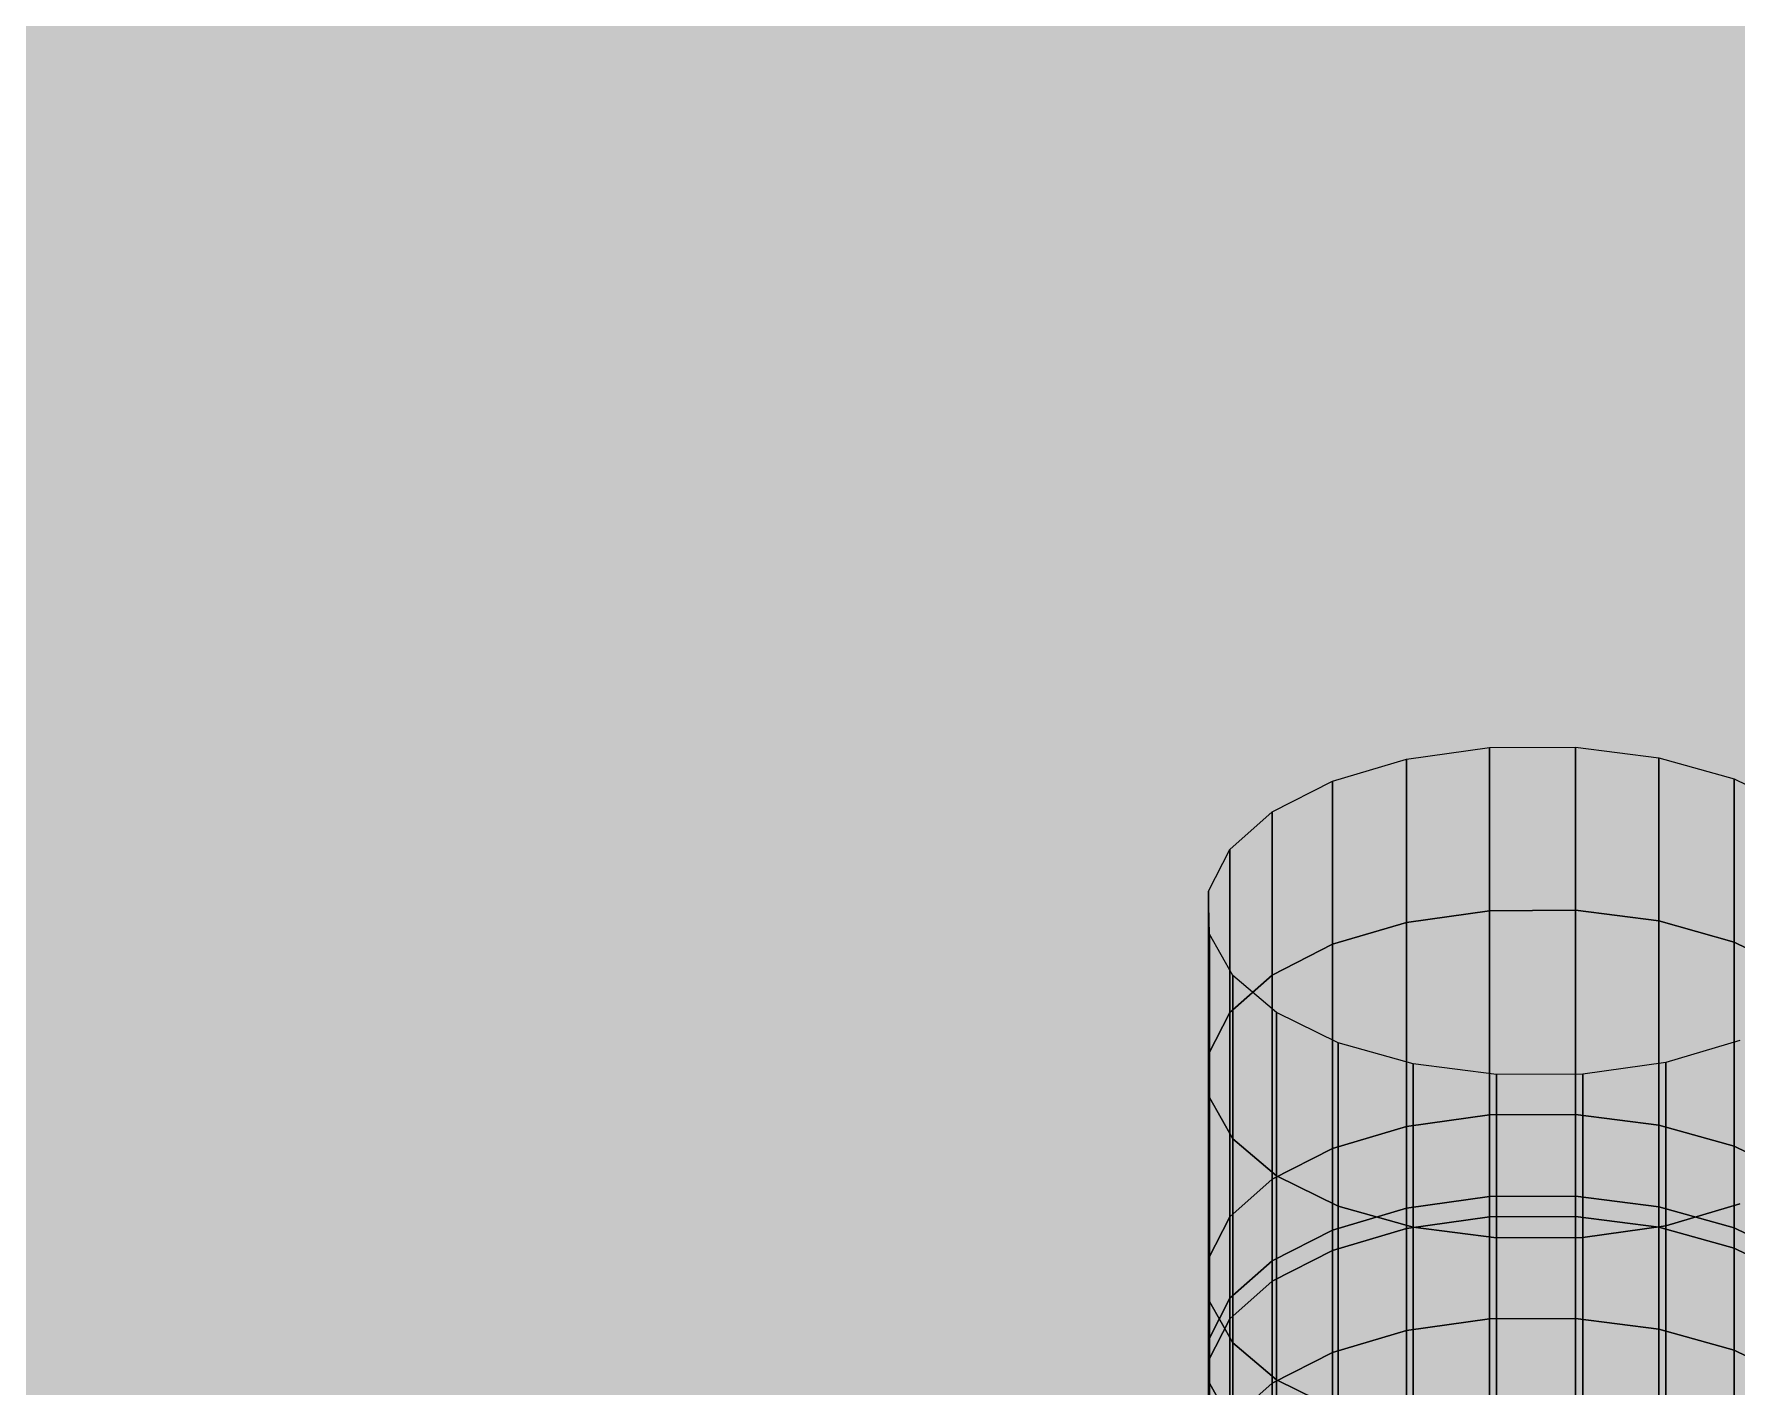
# Model space of a CAD drawing. Header units: millimetres. Extents: x 50 to 612415, y 2 to 4150.
# Drawn here: x 471759.51 to 471796.76, y 2940.04 to 2969.63 of the extents above; entities that cross this region are included whole.
import ezdxf

# ---------------------------------------------------------------- set-up
doc = ezdxf.new("R2010")
doc.units = ezdxf.units.MM
doc.layers.add('HATCH', color=8, linetype='Continuous', lineweight=9)
doc.layers.add('OUTLINE', color=7, linetype='Continuous', lineweight=25)

msp = doc.modelspace()

# ---------------------------------------------------------------- hatches: boundary and pattern name
at = {"layer": 'HATCH', "true_color": 0xccae87}
for points in [[(471658.866, 3001.682), (471657.942, 3000.861), (471796.696, 2953.339)], [(472128.427, 2985.502), (471658.866, 3001.682), (471796.696, 2953.339)], [(471785.67, 2951.796), (471657.942, 3000.861), (471656.625, 3000.188)], [(471657.942, 3000.861), (471791.346, 2954.024), (471793.23, 2954.034)], [(471657.942, 3000.861), (471793.23, 2954.034), (471795.054, 2953.801)], [(471657.942, 3000.861), (471789.532, 2953.77), (471791.346, 2954.024)], [(471657.942, 3000.861), (471795.054, 2953.801), (471796.696, 2953.339)], [(471657.942, 3000.861), (471787.911, 2953.29), (471789.532, 2953.77)], [(471657.942, 3000.861), (471786.594, 2952.617), (471787.911, 2953.29)], [(471785.67, 2951.796), (471786.594, 2952.617), (471657.942, 3000.861)], [(471407.856, 2492.235), (471785.223, 2949.942), (471647.84, 3000.14)], [(471785.67, 2951.796), (471649.482, 2999.678), (471647.84, 3000.14)], [(471785.202, 2950.884), (471785.67, 2951.796), (471647.84, 3000.14)], [(471785.223, 2949.942), (471785.202, 2950.884), (471647.84, 3000.14)], [(471785.67, 2951.796), (471656.625, 3000.188), (471655.004, 2999.708)], [(471785.67, 2951.796), (471651.306, 2999.444), (471649.482, 2999.678)], [(471785.67, 2951.796), (471653.19, 2999.454), (471651.306, 2999.444)], [(471785.67, 2951.796), (471655.004, 2999.708), (471653.19, 2999.454)], [(471658.866, 2998.111), (471657.942, 2997.29), (471796.696, 2949.768)], [(471796.696, 2949.768), (471657.942, 2997.29), (471658.866, 2998.111)], [(472128.427, 2981.931), (471658.866, 2998.111), (471796.696, 2949.768)], [(471796.696, 2949.768), (471658.866, 2998.111), (472128.427, 2981.931)], [(471785.67, 2948.225), (471657.942, 2997.29), (471656.625, 2996.617)], [(471656.625, 2996.617), (471657.942, 2997.29), (471785.67, 2948.225)], [(471657.942, 2997.29), (471791.346, 2950.453), (471793.23, 2950.463)], [(471793.23, 2950.463), (471791.346, 2950.453), (471657.942, 2997.29)], [(471657.942, 2997.29), (471793.23, 2950.463), (471795.054, 2950.23)], [(471795.054, 2950.23), (471793.23, 2950.463), (471657.942, 2997.29)], [(471657.942, 2997.29), (471789.532, 2950.199), (471791.346, 2950.453)], [(471791.346, 2950.453), (471789.532, 2950.199), (471657.942, 2997.29)], [(471657.942, 2997.29), (471795.054, 2950.23), (471796.696, 2949.768)], [(471796.696, 2949.768), (471795.054, 2950.23), (471657.942, 2997.29)], [(471657.942, 2997.29), (471787.911, 2949.719), (471789.532, 2950.199)], [(471789.532, 2950.199), (471787.911, 2949.719), (471657.942, 2997.29)], [(471657.942, 2997.29), (471786.594, 2949.046), (471787.911, 2949.719)], [(471787.911, 2949.719), (471786.594, 2949.046), (471657.942, 2997.29)], [(471785.67, 2948.225), (471786.594, 2949.046), (471657.942, 2997.29)], [(471657.942, 2997.29), (471786.594, 2949.046), (471785.67, 2948.225)], [(471407.856, 2488.664), (471785.223, 2946.371), (471647.84, 2996.569)], [(471647.84, 2996.569), (471785.223, 2946.371), (471407.856, 2488.664)], [(471785.67, 2948.225), (471649.482, 2996.107), (471647.84, 2996.569)], [(471647.84, 2996.569), (471649.482, 2996.107), (471785.67, 2948.225)], [(471785.202, 2947.313), (471785.67, 2948.225), (471647.84, 2996.569)], [(471647.84, 2996.569), (471785.67, 2948.225), (471785.202, 2947.313)], [(471785.223, 2946.371), (471785.202, 2947.313), (471647.84, 2996.569)], [(471647.84, 2996.569), (471785.202, 2947.313), (471785.223, 2946.371)], [(471785.67, 2948.225), (471656.625, 2996.617), (471655.004, 2996.137)], [(471655.004, 2996.137), (471656.625, 2996.617), (471785.67, 2948.225)], [(471785.67, 2948.225), (471651.306, 2995.873), (471649.482, 2996.107)], [(471649.482, 2996.107), (471651.306, 2995.873), (471785.67, 2948.225)], [(471785.67, 2948.225), (471655.004, 2996.137), (471653.19, 2995.883)], [(471653.19, 2995.883), (471655.004, 2996.137), (471785.67, 2948.225)], [(471651.306, 2995.873), (471653.19, 2995.883), (471785.67, 2948.225)], [(471785.67, 2948.225), (471653.19, 2995.883), (471651.306, 2995.873)], [(471658.866, 2993.647), (471657.942, 2992.827), (471796.696, 2945.304)], [(471796.696, 2945.304), (471657.942, 2992.827), (471658.866, 2993.647)], [(472128.427, 2977.467), (471658.866, 2993.647), (471796.696, 2945.304)], [(471796.696, 2945.304), (471658.866, 2993.647), (472128.427, 2977.467)], [(471785.67, 2943.762), (471657.942, 2992.827), (471656.625, 2992.153)], [(471656.625, 2992.153), (471657.942, 2992.827), (471785.67, 2943.762)], [(471657.942, 2992.827), (471791.346, 2945.989), (471793.23, 2946)], [(471793.23, 2946), (471791.346, 2945.989), (471657.942, 2992.827)], [(471657.942, 2992.827), (471793.23, 2946), (471795.054, 2945.766)], [(471795.054, 2945.766), (471793.23, 2946), (471657.942, 2992.827)], [(471657.942, 2992.827), (471789.532, 2945.736), (471791.346, 2945.989)], [(471791.346, 2945.989), (471789.532, 2945.736), (471657.942, 2992.827)], [(471657.942, 2992.827), (471795.054, 2945.766), (471796.696, 2945.304)], [(471796.696, 2945.304), (471795.054, 2945.766), (471657.942, 2992.827)], [(471657.942, 2992.827), (471787.911, 2945.256), (471789.532, 2945.736)], [(471789.532, 2945.736), (471787.911, 2945.256), (471657.942, 2992.827)], [(471657.942, 2992.827), (471786.594, 2944.582), (471787.911, 2945.256)], [(471787.911, 2945.256), (471786.594, 2944.582), (471657.942, 2992.827)], [(471785.67, 2943.762), (471786.594, 2944.582), (471657.942, 2992.827)], [(471657.942, 2992.827), (471786.594, 2944.582), (471785.67, 2943.762)], [(471407.856, 2484.201), (471785.223, 2941.907), (471647.84, 2992.105)], [(471647.84, 2992.105), (471785.223, 2941.907), (471407.856, 2484.201)], [(471785.67, 2943.762), (471649.482, 2991.643), (471647.84, 2992.105)], [(471647.84, 2992.105), (471649.482, 2991.643), (471785.67, 2943.762)], [(471785.202, 2942.849), (471785.67, 2943.762), (471647.84, 2992.105)], [(471647.84, 2992.105), (471785.67, 2943.762), (471785.202, 2942.849)], [(471785.223, 2941.907), (471785.202, 2942.849), (471647.84, 2992.105)], [(471647.84, 2992.105), (471785.202, 2942.849), (471785.223, 2941.907)], [(471785.67, 2943.762), (471656.625, 2992.153), (471655.004, 2991.673)], [(471655.004, 2991.673), (471656.625, 2992.153), (471785.67, 2943.762)], [(471785.67, 2943.762), (471651.306, 2991.409), (471649.482, 2991.643)], [(471649.482, 2991.643), (471651.306, 2991.409), (471785.67, 2943.762)], [(471785.67, 2943.762), (471655.004, 2991.673), (471653.19, 2991.42)], [(471653.19, 2991.42), (471655.004, 2991.673), (471785.67, 2943.762)], [(471658.866, 2991.862), (471657.942, 2991.041), (471796.696, 2943.518)], [(471796.696, 2943.518), (471657.942, 2991.041), (471658.866, 2991.862)], [(472127.19, 2974.857), (471658.866, 2991.862), (471796.696, 2943.518)], [(471796.696, 2943.518), (471658.866, 2991.862), (472127.19, 2974.857)], [(471651.306, 2991.409), (471653.19, 2991.42), (471785.67, 2943.762)], [(471785.67, 2943.762), (471653.19, 2991.42), (471651.306, 2991.409)], [(471658.866, 2991.416), (471657.942, 2990.595), (471796.696, 2943.072)], [(471796.696, 2943.072), (471657.942, 2990.595), (471658.866, 2991.416)], [(472126.88, 2974.204), (471658.866, 2991.416), (471796.696, 2943.072)], [(471796.696, 2943.072), (471658.866, 2991.416), (472126.88, 2974.204)], [(471785.67, 2941.976), (471657.942, 2991.041), (471656.625, 2990.368)], [(471656.625, 2990.368), (471657.942, 2991.041), (471785.67, 2941.976)], [(471657.942, 2991.041), (471791.346, 2944.204), (471793.23, 2944.214)], [(471793.23, 2944.214), (471791.346, 2944.204), (471657.942, 2991.041)], [(471657.942, 2991.041), (471793.23, 2944.214), (471795.054, 2943.98)], [(471795.054, 2943.98), (471793.23, 2944.214), (471657.942, 2991.041)], [(471657.942, 2991.041), (471789.532, 2943.95), (471791.346, 2944.204)], [(471791.346, 2944.204), (471789.532, 2943.95), (471657.942, 2991.041)], [(471657.942, 2991.041), (471795.054, 2943.98), (471796.696, 2943.518)], [(471796.696, 2943.518), (471795.054, 2943.98), (471657.942, 2991.041)], [(471657.942, 2991.041), (471787.911, 2943.47), (471789.532, 2943.95)], [(471789.532, 2943.95), (471787.911, 2943.47), (471657.942, 2991.041)], [(471657.942, 2991.041), (471786.594, 2942.797), (471787.911, 2943.47)], [(471787.911, 2943.47), (471786.594, 2942.797), (471657.942, 2991.041)], [(471785.67, 2941.976), (471786.594, 2942.797), (471657.942, 2991.041)], [(471657.942, 2991.041), (471786.594, 2942.797), (471785.67, 2941.976)], [(471785.67, 2941.53), (471657.942, 2990.595), (471656.625, 2989.921)], [(471656.625, 2989.921), (471657.942, 2990.595), (471785.67, 2941.53)], [(471657.942, 2990.595), (471791.346, 2943.757), (471793.23, 2943.768)], [(471793.23, 2943.768), (471791.346, 2943.757), (471657.942, 2990.595)], [(471657.942, 2990.595), (471793.23, 2943.768), (471795.054, 2943.534)], [(471795.054, 2943.534), (471793.23, 2943.768), (471657.942, 2990.595)], [(471657.942, 2990.595), (471789.532, 2943.504), (471791.346, 2943.757)], [(471791.346, 2943.757), (471789.532, 2943.504), (471657.942, 2990.595)], [(471657.942, 2990.595), (471795.054, 2943.534), (471796.696, 2943.072)], [(471796.696, 2943.072), (471795.054, 2943.534), (471657.942, 2990.595)], [(471657.942, 2990.595), (471787.911, 2943.024), (471789.532, 2943.504)], [(471789.532, 2943.504), (471787.911, 2943.024), (471657.942, 2990.595)], [(471657.942, 2990.595), (471786.594, 2942.35), (471787.911, 2943.024)], [(471787.911, 2943.024), (471786.594, 2942.35), (471657.942, 2990.595)], [(471785.67, 2941.53), (471786.594, 2942.35), (471657.942, 2990.595)], [(471657.942, 2990.595), (471786.594, 2942.35), (471785.67, 2941.53)], [(471406.207, 2483.034), (471785.223, 2940.122), (471647.84, 2990.319)], [(471647.84, 2990.319), (471785.223, 2940.122), (471406.207, 2483.034)], [(471785.67, 2941.976), (471649.482, 2989.858), (471647.84, 2990.319)], [(471647.84, 2990.319), (471649.482, 2989.858), (471785.67, 2941.976)], [(471785.202, 2941.064), (471785.67, 2941.976), (471647.84, 2990.319)], [(471647.84, 2990.319), (471785.67, 2941.976), (471785.202, 2941.064)], [(471785.223, 2940.122), (471785.202, 2941.064), (471647.84, 2990.319)], [(471647.84, 2990.319), (471785.202, 2941.064), (471785.223, 2940.122)], [(471785.67, 2941.976), (471656.625, 2990.368), (471655.004, 2989.888)], [(471655.004, 2989.888), (471656.625, 2990.368), (471785.67, 2941.976)], [(471405.794, 2482.742), (471785.223, 2939.675), (471647.84, 2989.873)], [(471647.84, 2989.873), (471785.223, 2939.675), (471405.794, 2482.742)], [(471785.67, 2941.53), (471649.482, 2989.411), (471647.84, 2989.873)], [(471647.84, 2989.873), (471649.482, 2989.411), (471785.67, 2941.53)], [(471785.202, 2940.617), (471785.67, 2941.53), (471647.84, 2989.873)], [(471647.84, 2989.873), (471785.67, 2941.53), (471785.202, 2940.617)], [(471785.223, 2939.675), (471785.202, 2940.617), (471647.84, 2989.873)], [(471647.84, 2989.873), (471785.202, 2940.617), (471785.223, 2939.675)], [(471785.67, 2941.976), (471651.306, 2989.624), (471649.482, 2989.858)], [(471649.482, 2989.858), (471651.306, 2989.624), (471785.67, 2941.976)], [(471785.67, 2941.976), (471655.004, 2989.888), (471653.19, 2989.634)], [(471653.19, 2989.634), (471655.004, 2989.888), (471785.67, 2941.976)], [(471785.67, 2941.53), (471656.625, 2989.921), (471655.004, 2989.442)], [(471655.004, 2989.442), (471656.625, 2989.921), (471785.67, 2941.53)], [(471785.67, 2941.53), (471651.306, 2989.177), (471649.482, 2989.411)], [(471649.482, 2989.411), (471651.306, 2989.177), (471785.67, 2941.53)], [(471651.306, 2989.624), (471653.19, 2989.634), (471785.67, 2941.976)], [(471785.67, 2941.976), (471653.19, 2989.634), (471651.306, 2989.624)], [(471785.67, 2941.53), (471655.004, 2989.442), (471653.19, 2989.188)], [(471653.19, 2989.188), (471655.004, 2989.442), (471785.67, 2941.53)], [(471651.306, 2989.177), (471653.19, 2989.188), (471785.67, 2941.53)], [(471785.67, 2941.53), (471653.19, 2989.188), (471651.306, 2989.177)], [(471658.866, 2989.184), (471657.942, 2988.363), (471796.696, 2940.84)], [(471796.696, 2940.84), (471657.942, 2988.363), (471658.866, 2989.184)], [(472125.334, 2970.941), (471658.866, 2989.184), (471796.696, 2940.84)], [(471796.696, 2940.84), (471658.866, 2989.184), (472125.334, 2970.941)], [(471785.67, 2939.298), (471657.942, 2988.363), (471656.625, 2987.69)], [(471656.625, 2987.69), (471657.942, 2988.363), (471785.67, 2939.298)], [(471657.942, 2988.363), (471791.346, 2941.526), (471793.23, 2941.536)], [(471793.23, 2941.536), (471791.346, 2941.526), (471657.942, 2988.363)], [(471657.942, 2988.363), (471793.23, 2941.536), (471795.054, 2941.302)], [(471795.054, 2941.302), (471793.23, 2941.536), (471657.942, 2988.363)], [(471657.942, 2988.363), (471789.532, 2941.272), (471791.346, 2941.526)], [(471791.346, 2941.526), (471789.532, 2941.272), (471657.942, 2988.363)], [(471657.942, 2988.363), (471795.054, 2941.302), (471796.696, 2940.84)], [(471796.696, 2940.84), (471795.054, 2941.302), (471657.942, 2988.363)], [(471657.942, 2988.363), (471787.911, 2940.792), (471789.532, 2941.272)], [(471789.532, 2941.272), (471787.911, 2940.792), (471657.942, 2988.363)], [(471657.942, 2988.363), (471786.594, 2940.119), (471787.911, 2940.792)], [(471787.911, 2940.792), (471786.594, 2940.119), (471657.942, 2988.363)], [(471785.67, 2939.298), (471786.594, 2940.119), (471657.942, 2988.363)], [(471657.942, 2988.363), (471786.594, 2940.119), (471785.67, 2939.298)], [(471403.732, 2481.283), (471785.223, 2937.444), (471647.84, 2987.641)], [(471647.84, 2987.641), (471785.223, 2937.444), (471403.732, 2481.283)], [(471785.67, 2939.298), (471649.482, 2987.179), (471647.84, 2987.641)], [(471647.84, 2987.641), (471649.482, 2987.179), (471785.67, 2939.298)], [(471785.202, 2938.385), (471785.67, 2939.298), (471647.84, 2987.641)], [(471647.84, 2987.641), (471785.67, 2939.298), (471785.202, 2938.385)], [(471785.223, 2937.444), (471785.202, 2938.385), (471647.84, 2987.641)], [(471647.84, 2987.641), (471785.202, 2938.385), (471785.223, 2937.444)], [(471785.67, 2939.298), (471656.625, 2987.69), (471655.004, 2987.21)], [(471655.004, 2987.21), (471656.625, 2987.69), (471785.67, 2939.298)], [(471785.67, 2939.298), (471651.306, 2986.946), (471649.482, 2987.179)], [(471649.482, 2987.179), (471651.306, 2986.946), (471785.67, 2939.298)], [(471785.67, 2939.298), (471655.004, 2987.21), (471653.19, 2986.956)], [(471653.19, 2986.956), (471655.004, 2987.21), (471785.67, 2939.298)], [(471651.306, 2986.946), (471653.19, 2986.956), (471785.67, 2939.298)], [(471785.67, 2939.298), (471653.19, 2986.956), (471651.306, 2986.946)], [(471796.696, 2937.269), (471657.942, 2984.792), (471658.866, 2985.613)], [(471796.696, 2937.269), (471658.866, 2985.613), (472122.86, 2965.721)], [(471407.856, 2492.235), (472128.427, 2985.502), (471793.387, 2946.881)], [(472128.427, 2985.502), (471795.201, 2947.134), (471793.387, 2946.881)], [(472128.427, 2985.502), (471796.822, 2947.614), (471795.201, 2947.134)], [(472128.427, 2985.502), (471796.696, 2953.339), (471798.043, 2952.68)], [(471656.625, 2984.119), (471657.942, 2984.792), (471785.67, 2935.727)], [(471793.23, 2937.965), (471791.346, 2937.955), (471657.942, 2984.792)], [(471795.054, 2937.731), (471793.23, 2937.965), (471657.942, 2984.792)], [(471791.346, 2937.955), (471789.532, 2937.701), (471657.942, 2984.792)], [(471796.696, 2937.269), (471795.054, 2937.731), (471657.942, 2984.792)], [(471789.532, 2937.701), (471787.911, 2937.221), (471657.942, 2984.792)], [(471787.911, 2937.221), (471786.594, 2936.548), (471657.942, 2984.792)], [(471657.942, 2984.792), (471786.594, 2936.548), (471785.67, 2935.727)], [(471655.004, 2983.639), (471656.625, 2984.119), (471785.67, 2935.727)], [(471647.84, 2984.07), (471785.223, 2933.873), (471400.434, 2478.949)], [(471647.84, 2984.07), (471649.482, 2983.608), (471785.67, 2935.727)], [(471647.84, 2984.07), (471785.67, 2935.727), (471785.202, 2934.814)], [(471647.84, 2984.07), (471785.202, 2934.814), (471785.223, 2933.873)], [(471649.482, 2983.608), (471651.306, 2983.375), (471785.67, 2935.727)], [(471651.306, 2983.375), (471653.19, 2983.385), (471785.67, 2935.727)], [(471653.19, 2983.385), (471655.004, 2983.639), (471785.67, 2935.727)], [(471407.856, 2488.664), (472128.427, 2981.931), (471793.387, 2943.31)], [(471793.387, 2943.31), (472128.427, 2981.931), (471407.856, 2488.664)], [(471793.387, 2943.31), (471795.201, 2943.563), (472128.427, 2981.931)], [(472128.427, 2981.931), (471795.201, 2943.563), (471793.387, 2943.31)], [(472128.427, 2981.931), (471796.822, 2944.043), (471795.201, 2943.563)], [(471795.201, 2943.563), (471796.822, 2944.043), (472128.427, 2981.931)], [(472128.427, 2981.931), (471796.696, 2949.768), (471798.043, 2949.109)], [(471798.043, 2949.109), (471796.696, 2949.768), (472128.427, 2981.931)], [(472128.427, 2977.467), (471796.696, 2945.304), (471798.043, 2944.645)], [(471798.043, 2944.645), (471796.696, 2945.304), (472128.427, 2977.467)], [(472127.19, 2974.857), (471796.696, 2943.518), (471798.043, 2942.86)], [(471798.043, 2942.86), (471796.696, 2943.518), (472127.19, 2974.857)], [(472126.88, 2974.204), (471796.696, 2943.072), (471798.043, 2942.413)], [(471798.043, 2942.413), (471796.696, 2943.072), (472126.88, 2974.204)], [(472125.334, 2970.941), (471796.696, 2940.84), (471798.043, 2940.182)], [(471798.043, 2940.182), (471796.696, 2940.84), (472125.334, 2970.941)], [(471407.856, 2492.235), (471785.731, 2949.035), (471785.223, 2949.942)], [(471407.856, 2492.235), (471786.69, 2948.225), (471785.731, 2949.035)], [(471407.856, 2492.235), (471788.037, 2947.566), (471786.69, 2948.225)], [(471407.856, 2492.235), (471789.678, 2947.104), (471788.037, 2947.566)], [(471407.856, 2492.235), (471791.503, 2946.87), (471789.678, 2947.104)], [(471407.856, 2492.235), (471793.387, 2946.881), (471791.503, 2946.87)], [(471407.856, 2488.664), (471785.731, 2945.464), (471785.223, 2946.371)], [(471785.223, 2946.371), (471785.731, 2945.464), (471407.856, 2488.664)], [(471407.856, 2488.664), (471786.69, 2944.654), (471785.731, 2945.464)], [(471785.731, 2945.464), (471786.69, 2944.654), (471407.856, 2488.664)], [(471407.856, 2488.664), (471788.037, 2943.995), (471786.69, 2944.654)], [(471786.69, 2944.654), (471788.037, 2943.995), (471407.856, 2488.664)], [(471407.856, 2488.664), (471789.678, 2943.533), (471788.037, 2943.995)], [(471788.037, 2943.995), (471789.678, 2943.533), (471407.856, 2488.664)], [(471407.856, 2488.664), (471791.503, 2943.299), (471789.678, 2943.533)], [(471789.678, 2943.533), (471791.503, 2943.299), (471407.856, 2488.664)], [(471407.856, 2488.664), (471793.387, 2943.31), (471791.503, 2943.299)], [(471791.503, 2943.299), (471793.387, 2943.31), (471407.856, 2488.664)], [(471407.856, 2484.201), (471785.731, 2941), (471785.223, 2941.907)], [(471785.223, 2941.907), (471785.731, 2941), (471407.856, 2484.201)], [(471407.856, 2484.201), (471786.69, 2940.19), (471785.731, 2941)], [(471785.731, 2941), (471786.69, 2940.19), (471407.856, 2484.201)], [(471407.856, 2484.201), (471788.037, 2939.531), (471786.69, 2940.19)], [(471786.69, 2940.19), (471788.037, 2939.531), (471407.856, 2484.201)], [(471406.207, 2483.034), (471785.731, 2939.215), (471785.223, 2940.122)], [(471785.223, 2940.122), (471785.731, 2939.215), (471406.207, 2483.034)]]:
    msp.add_hatch(color=43, dxfattribs=at).paths.add_polyline_path(points)
at = {"layer": 'HATCH', "true_color": 0xc2a680}
for points in [[(471791.346, 2950.453), (471789.532, 2950.199), (471789.532, 2953.77), (471791.346, 2954.024)], [(471795.054, 2950.23), (471793.23, 2950.463), (471793.23, 2954.034), (471795.054, 2953.801)], [(471791.346, 2945.989), (471789.532, 2945.736), (471789.532, 2950.199), (471791.346, 2950.453)], [(471795.054, 2945.766), (471793.23, 2946), (471793.23, 2950.463), (471795.054, 2950.23)], [(471789.678, 2943.533), (471791.503, 2943.299), (471791.503, 2946.87), (471789.678, 2947.104)], [(471793.387, 2943.31), (471795.201, 2943.563), (471795.201, 2947.134), (471793.387, 2946.881)], [(471791.346, 2944.204), (471789.532, 2943.95), (471789.532, 2945.736), (471791.346, 2945.989)], [(471795.054, 2943.98), (471793.23, 2944.214), (471793.23, 2946), (471795.054, 2945.766)], [(471791.346, 2943.757), (471789.532, 2943.504), (471789.532, 2943.95), (471791.346, 2944.204)], [(471795.054, 2943.534), (471793.23, 2943.768), (471793.23, 2944.214), (471795.054, 2943.98)], [(471791.346, 2941.526), (471789.532, 2941.272), (471789.532, 2943.504), (471791.346, 2943.757)], [(471789.678, 2939.069), (471791.503, 2938.835), (471791.503, 2943.299), (471789.678, 2943.533)], [(471795.054, 2941.302), (471793.23, 2941.536), (471793.23, 2943.768), (471795.054, 2943.534)], [(471793.387, 2938.846), (471795.201, 2939.1), (471795.201, 2943.563), (471793.387, 2943.31)], [(471791.346, 2937.955), (471789.532, 2937.701), (471789.532, 2941.272), (471791.346, 2941.526)], [(471795.054, 2937.731), (471793.23, 2937.965), (471793.23, 2941.536), (471795.054, 2941.302)]]:
    msp.add_hatch(color=43, dxfattribs=at).paths.add_polyline_path(points)
at = {"layer": 'HATCH', "true_color": 0xc2a681}
for points in [[(471793.23, 2950.463), (471791.346, 2950.453), (471791.346, 2954.024), (471793.23, 2954.034)], [(471793.23, 2946), (471791.346, 2945.989), (471791.346, 2950.453), (471793.23, 2950.463)], [(471791.503, 2943.299), (471793.387, 2943.31), (471793.387, 2946.881), (471791.503, 2946.87)], [(471793.23, 2944.214), (471791.346, 2944.204), (471791.346, 2945.989), (471793.23, 2946)], [(471793.23, 2943.768), (471791.346, 2943.757), (471791.346, 2944.204), (471793.23, 2944.214)], [(471793.23, 2941.536), (471791.346, 2941.526), (471791.346, 2943.757), (471793.23, 2943.768)], [(471791.503, 2938.835), (471793.387, 2938.846), (471793.387, 2943.31), (471791.503, 2943.299)], [(471793.23, 2937.965), (471791.346, 2937.955), (471791.346, 2941.526), (471793.23, 2941.536)]]:
    msp.add_hatch(color=43, dxfattribs=at).paths.add_polyline_path(points)
at = {"layer": 'HATCH', "true_color": 0xc0a480}
for points in [[(471789.532, 2950.199), (471787.911, 2949.719), (471787.911, 2953.29), (471789.532, 2953.77)], [(471789.532, 2945.736), (471787.911, 2945.256), (471787.911, 2949.719), (471789.532, 2950.199)], [(471795.201, 2943.563), (471796.822, 2944.043), (471796.822, 2947.614), (471795.201, 2947.134)], [(471789.532, 2943.95), (471787.911, 2943.47), (471787.911, 2945.256), (471789.532, 2945.736)], [(471789.532, 2943.504), (471787.911, 2943.024), (471787.911, 2943.47), (471789.532, 2943.95)], [(471795.201, 2939.1), (471796.822, 2939.579), (471796.822, 2944.043), (471795.201, 2943.563)], [(471789.532, 2941.272), (471787.911, 2940.792), (471787.911, 2943.024), (471789.532, 2943.504)], [(471789.532, 2937.701), (471787.911, 2937.221), (471787.911, 2940.792), (471789.532, 2941.272)]]:
    msp.add_hatch(color=33, dxfattribs=at).paths.add_polyline_path(points)
at = {"layer": 'HATCH', "true_color": 0xc1a580}
for points in [[(471796.696, 2949.768), (471795.054, 2950.23), (471795.054, 2953.801), (471796.696, 2953.339)], [(471796.696, 2945.304), (471795.054, 2945.766), (471795.054, 2950.23), (471796.696, 2949.768)], [(471788.037, 2943.995), (471789.678, 2943.533), (471789.678, 2947.104), (471788.037, 2947.566)], [(471796.696, 2943.518), (471795.054, 2943.98), (471795.054, 2945.766), (471796.696, 2945.304)], [(471788.037, 2939.531), (471789.678, 2939.069), (471789.678, 2943.533), (471788.037, 2943.995)], [(471796.696, 2943.072), (471795.054, 2943.534), (471795.054, 2943.98), (471796.696, 2943.518)], [(471796.696, 2940.84), (471795.054, 2941.302), (471795.054, 2943.534), (471796.696, 2943.072)], [(471796.696, 2937.269), (471795.054, 2937.731), (471795.054, 2941.302), (471796.696, 2940.84)]]:
    msp.add_hatch(color=33, dxfattribs=at).paths.add_polyline_path(points)
at = {"layer": 'HATCH', "true_color": 0xbea37e}
for points in [[(471787.911, 2949.719), (471786.594, 2949.046), (471786.594, 2952.617), (471787.911, 2953.29)], [(471787.911, 2945.256), (471786.594, 2944.582), (471786.594, 2949.046), (471787.911, 2949.719)], [(471787.911, 2943.47), (471786.594, 2942.797), (471786.594, 2944.582), (471787.911, 2945.256)], [(471787.911, 2943.024), (471786.594, 2942.35), (471786.594, 2942.797), (471787.911, 2943.47)], [(471787.911, 2940.792), (471786.594, 2940.119), (471786.594, 2942.35), (471787.911, 2943.024)], [(471787.911, 2937.221), (471786.594, 2936.548), (471786.594, 2940.119), (471787.911, 2940.792)]]:
    msp.add_hatch(color=33, dxfattribs=at).paths.add_polyline_path(points)
at = {"layer": 'HATCH', "true_color": 0xbfa37e}
for points in [[(471798.043, 2949.109), (471796.696, 2949.768), (471796.696, 2953.339), (471798.043, 2952.68)], [(471798.043, 2944.645), (471796.696, 2945.304), (471796.696, 2949.768), (471798.043, 2949.109)], [(471786.69, 2944.654), (471788.037, 2943.995), (471788.037, 2947.566), (471786.69, 2948.225)], [(471798.043, 2942.86), (471796.696, 2943.518), (471796.696, 2945.304), (471798.043, 2944.645)], [(471786.69, 2940.19), (471788.037, 2939.531), (471788.037, 2943.995), (471786.69, 2944.654)], [(471798.043, 2942.413), (471796.696, 2943.072), (471796.696, 2943.518), (471798.043, 2942.86)], [(471798.043, 2940.182), (471796.696, 2940.84), (471796.696, 2943.072), (471798.043, 2942.413)], [(471798.043, 2936.611), (471796.696, 2937.269), (471796.696, 2940.84), (471798.043, 2940.182)], [(471786.69, 2938.404), (471788.037, 2937.746), (471788.037, 2939.531), (471786.69, 2940.19)]]:
    msp.add_hatch(color=33, dxfattribs=at).paths.add_polyline_path(points)
at = {"layer": 'HATCH', "true_color": 0xbca07c}
for points in [[(471786.594, 2949.046), (471785.67, 2948.225), (471785.67, 2951.796), (471786.594, 2952.617)], [(471786.594, 2944.582), (471785.67, 2943.762), (471785.67, 2948.225), (471786.594, 2949.046)], [(471786.594, 2942.797), (471785.67, 2941.976), (471785.67, 2943.762), (471786.594, 2944.582)], [(471786.594, 2942.35), (471785.67, 2941.53), (471785.67, 2941.976), (471786.594, 2942.797)], [(471786.594, 2940.119), (471785.67, 2939.298), (471785.67, 2941.53), (471786.594, 2942.35)], [(471786.594, 2936.548), (471785.67, 2935.727), (471785.67, 2939.298), (471786.594, 2940.119)]]:
    msp.add_hatch(color=33, dxfattribs=at).paths.add_polyline_path(points)
at = {"layer": 'HATCH', "true_color": 0xb99e7a}
for points in [[(471785.67, 2948.225), (471785.202, 2947.313), (471785.202, 2950.884), (471785.67, 2951.796)], [(471785.223, 2946.371), (471785.731, 2945.464), (471785.731, 2949.035), (471785.223, 2949.942)], [(471785.67, 2943.762), (471785.202, 2942.849), (471785.202, 2947.313), (471785.67, 2948.225)], [(471785.223, 2941.907), (471785.731, 2941), (471785.731, 2945.464), (471785.223, 2946.371)], [(471785.67, 2941.976), (471785.202, 2941.064), (471785.202, 2942.849), (471785.67, 2943.762)], [(471785.67, 2941.53), (471785.202, 2940.617), (471785.202, 2941.064), (471785.67, 2941.976)], [(471785.223, 2940.122), (471785.731, 2939.215), (471785.731, 2941), (471785.223, 2941.907)], [(471785.67, 2939.298), (471785.202, 2938.385), (471785.202, 2940.617), (471785.67, 2941.53)], [(471785.223, 2939.675), (471785.731, 2938.768), (471785.731, 2939.215), (471785.223, 2940.122)]]:
    msp.add_hatch(color=33, dxfattribs=at).paths.add_polyline_path(points)
at = {"layer": 'HATCH', "true_color": 0xb69b78}
for points in [[(471785.202, 2947.313), (471785.223, 2946.371), (471785.223, 2949.942), (471785.202, 2950.884)], [(471785.202, 2942.849), (471785.223, 2941.907), (471785.223, 2946.371), (471785.202, 2947.313)], [(471785.202, 2941.064), (471785.223, 2940.122), (471785.223, 2941.907), (471785.202, 2942.849)], [(471785.202, 2940.617), (471785.223, 2939.675), (471785.223, 2940.122), (471785.202, 2941.064)], [(471785.202, 2938.385), (471785.223, 2937.444), (471785.223, 2939.675), (471785.202, 2940.617)]]:
    msp.add_hatch(color=33, dxfattribs=at).paths.add_polyline_path(points)
at = {"layer": 'HATCH', "true_color": 0xbca17d}
for points in [[(471785.731, 2945.464), (471786.69, 2944.654), (471786.69, 2948.225), (471785.731, 2949.035)], [(471785.731, 2941), (471786.69, 2940.19), (471786.69, 2944.654), (471785.731, 2945.464)], [(471785.731, 2939.215), (471786.69, 2938.404), (471786.69, 2940.19), (471785.731, 2941)]]:
    msp.add_hatch(color=33, dxfattribs=at).paths.add_polyline_path(points)

# ---------------------------------------------------------------- linework, layer by layer
at = {"layer": 'OUTLINE', "color": 139, "true_color": 0x42544a}
for p, q in [((471789.532, 2953.77), (471791.346, 2954.024)), ((471789.532, 2953.77), (471791.346, 2954.024)), ((471791.346, 2954.024), (471793.23, 2954.034)), ((471791.346, 2954.024), (471793.23, 2954.034)), ((471791.346, 2950.453), (471791.346, 2954.024)), ((471791.346, 2954.024), (471791.346, 2950.453)), ((471793.23, 2954.034), (471795.054, 2953.801)), ((471793.23, 2954.034), (471793.23, 2950.463)), ((471793.23, 2950.463), (471793.23, 2954.034)), ((471793.23, 2954.034), (471795.054, 2953.801)), ((471787.911, 2953.29), (471789.532, 2953.77)), ((471787.911, 2953.29), (471789.532, 2953.77)), ((471789.532, 2950.199), (471789.532, 2953.77)), ((471789.532, 2953.77), (471789.532, 2950.199)), ((471795.054, 2953.801), (471796.696, 2953.339)), ((471795.054, 2953.801), (471795.054, 2950.23)), ((471795.054, 2950.23), (471795.054, 2953.801)), ((471795.054, 2953.801), (471796.696, 2953.339)), ((471786.594, 2952.617), (471787.911, 2953.29)), ((471786.594, 2952.617), (471787.911, 2953.29)), ((471787.911, 2949.719), (471787.911, 2953.29)), ((471787.911, 2953.29), (471787.911, 2949.719)), ((471796.696, 2953.339), (471798.043, 2952.68)), ((471796.696, 2953.339), (471796.696, 2949.768)), ((471796.696, 2949.768), (471796.696, 2953.339)), ((471796.696, 2953.339), (471798.043, 2952.68)), ((471785.67, 2951.796), (471786.594, 2952.617)), ((471785.67, 2951.796), (471786.594, 2952.617)), ((471786.594, 2949.046), (471786.594, 2952.617)), ((471786.594, 2952.617), (471786.594, 2949.046)), ((471785.202, 2950.884), (471785.67, 2951.796)), ((471785.202, 2950.884), (471785.67, 2951.796)), ((471785.67, 2948.225), (471785.67, 2951.796)), ((471785.67, 2951.796), (471785.67, 2948.225)), ((471785.223, 2949.942), (471785.202, 2950.884)), ((471785.202, 2947.313), (471785.202, 2950.884)), ((471785.223, 2949.942), (471785.202, 2950.884)), ((471785.202, 2950.884), (471785.202, 2947.313)), ((471789.532, 2950.199), (471791.346, 2950.453)), ((471791.346, 2950.453), (471789.532, 2950.199)), ((471789.532, 2950.199), (471791.346, 2950.453)), ((471791.346, 2950.453), (471789.532, 2950.199)), ((471791.346, 2950.453), (471793.23, 2950.463)), ((471793.23, 2950.463), (471791.346, 2950.453)), ((471791.346, 2950.453), (471793.23, 2950.463)), ((471793.23, 2950.463), (471791.346, 2950.453)), ((471791.346, 2945.989), (471791.346, 2950.453)), ((471791.346, 2950.453), (471791.346, 2945.989)), ((471793.23, 2950.463), (471795.054, 2950.23)), ((471795.054, 2950.23), (471793.23, 2950.463)), ((471793.23, 2950.463), (471793.23, 2946)), ((471793.23, 2946), (471793.23, 2950.463)), ((471793.23, 2950.463), (471795.054, 2950.23)), ((471795.054, 2950.23), (471793.23, 2950.463)), ((471795.054, 2950.23), (471796.696, 2949.768)), ((471796.696, 2949.768), (471795.054, 2950.23)), ((471795.054, 2950.23), (471795.054, 2945.766)), ((471795.054, 2945.766), (471795.054, 2950.23)), ((471795.054, 2950.23), (471796.696, 2949.768)), ((471796.696, 2949.768), (471795.054, 2950.23)), ((471785.223, 2946.371), (471785.223, 2949.942)), ((471785.731, 2949.035), (471785.223, 2949.942)), ((471785.223, 2949.942), (471785.223, 2946.371)), ((471785.731, 2949.035), (471785.223, 2949.942)), ((471787.911, 2949.719), (471789.532, 2950.199)), ((471789.532, 2950.199), (471787.911, 2949.719)), ((471787.911, 2949.719), (471789.532, 2950.199)), ((471789.532, 2950.199), (471787.911, 2949.719)), ((471789.532, 2945.736), (471789.532, 2950.199)), ((471789.532, 2950.199), (471789.532, 2945.736)), ((471786.594, 2949.046), (471787.911, 2949.719)), ((471787.911, 2949.719), (471786.594, 2949.046)), ((471786.594, 2949.046), (471787.911, 2949.719)), ((471787.911, 2949.719), (471786.594, 2949.046)), ((471787.911, 2945.256), (471787.911, 2949.719)), ((471787.911, 2949.719), (471787.911, 2945.256)), ((471796.696, 2949.768), (471798.043, 2949.109)), ((471798.043, 2949.109), (471796.696, 2949.768)), ((471796.696, 2949.768), (471796.696, 2945.304)), ((471796.696, 2945.304), (471796.696, 2949.768)), ((471796.696, 2949.768), (471798.043, 2949.109)), ((471798.043, 2949.109), (471796.696, 2949.768)), ((471785.67, 2948.225), (471786.594, 2949.046)), ((471786.594, 2949.046), (471785.67, 2948.225)), ((471785.67, 2948.225), (471786.594, 2949.046)), ((471786.594, 2949.046), (471785.67, 2948.225)), ((471785.731, 2945.464), (471785.731, 2949.035)), ((471786.69, 2948.225), (471785.731, 2949.035)), ((471785.731, 2949.035), (471785.731, 2945.464)), ((471786.69, 2948.225), (471785.731, 2949.035)), ((471786.594, 2944.582), (471786.594, 2949.046)), ((471786.594, 2949.046), (471786.594, 2944.582)), ((471785.202, 2947.313), (471785.67, 2948.225)), ((471785.67, 2948.225), (471785.202, 2947.313)), ((471785.202, 2947.313), (471785.67, 2948.225)), ((471785.67, 2948.225), (471785.202, 2947.313)), ((471785.67, 2943.762), (471785.67, 2948.225)), ((471785.67, 2948.225), (471785.67, 2943.762)), ((471786.69, 2944.654), (471786.69, 2948.225)), ((471788.037, 2947.566), (471786.69, 2948.225)), ((471786.69, 2948.225), (471786.69, 2944.654)), ((471788.037, 2947.566), (471786.69, 2948.225)), ((471796.822, 2947.614), (471795.201, 2947.134)), ((471796.822, 2947.614), (471795.201, 2947.134)), ((471785.223, 2946.371), (471785.202, 2947.313)), ((471785.202, 2947.313), (471785.223, 2946.371)), ((471785.202, 2942.849), (471785.202, 2947.313)), ((471785.223, 2946.371), (471785.202, 2947.313)), ((471785.202, 2947.313), (471785.202, 2942.849)), ((471785.202, 2947.313), (471785.223, 2946.371)), ((471788.037, 2943.995), (471788.037, 2947.566)), ((471789.678, 2947.104), (471788.037, 2947.566)), ((471788.037, 2947.566), (471788.037, 2943.995)), ((471789.678, 2947.104), (471788.037, 2947.566)), ((471789.678, 2943.533), (471789.678, 2947.104)), ((471791.503, 2946.87), (471789.678, 2947.104)), ((471789.678, 2947.104), (471789.678, 2943.533)), ((471791.503, 2946.87), (471789.678, 2947.104)), ((471793.387, 2946.881), (471791.503, 2946.87)), ((471793.387, 2946.881), (471791.503, 2946.87)), ((471791.503, 2943.299), (471791.503, 2946.87)), ((471791.503, 2946.87), (471791.503, 2943.299)), ((471795.201, 2947.134), (471793.387, 2946.881)), ((471795.201, 2947.134), (471793.387, 2946.881)), ((471793.387, 2946.881), (471793.387, 2943.31)), ((471793.387, 2943.31), (471793.387, 2946.881)), ((471795.201, 2947.134), (471795.201, 2943.563)), ((471795.201, 2943.563), (471795.201, 2947.134)), ((471785.223, 2941.907), (471785.223, 2946.371)), ((471785.731, 2945.464), (471785.223, 2946.371)), ((471785.223, 2946.371), (471785.223, 2941.907)), ((471785.223, 2946.371), (471785.731, 2945.464)), ((471785.731, 2945.464), (471785.223, 2946.371)), ((471785.223, 2946.371), (471785.731, 2945.464)), ((471789.532, 2945.736), (471791.346, 2945.989)), ((471791.346, 2945.989), (471789.532, 2945.736)), ((471789.532, 2945.736), (471791.346, 2945.989)), ((471791.346, 2945.989), (471789.532, 2945.736)), ((471791.346, 2945.989), (471793.23, 2946)), ((471793.23, 2946), (471791.346, 2945.989)), ((471791.346, 2945.989), (471793.23, 2946)), ((471793.23, 2946), (471791.346, 2945.989)), ((471791.346, 2944.204), (471791.346, 2945.989)), ((471791.346, 2945.989), (471791.346, 2944.204)), ((471793.23, 2946), (471795.054, 2945.766)), ((471795.054, 2945.766), (471793.23, 2946)), ((471793.23, 2946), (471793.23, 2944.214)), ((471793.23, 2944.214), (471793.23, 2946)), ((471793.23, 2946), (471795.054, 2945.766)), ((471795.054, 2945.766), (471793.23, 2946)), ((471795.054, 2945.766), (471796.696, 2945.304)), ((471796.696, 2945.304), (471795.054, 2945.766)), ((471795.054, 2945.766), (471795.054, 2943.98)), ((471795.054, 2943.98), (471795.054, 2945.766)), ((471795.054, 2945.766), (471796.696, 2945.304)), ((471796.696, 2945.304), (471795.054, 2945.766)), ((471785.731, 2941), (471785.731, 2945.464)), ((471786.69, 2944.654), (471785.731, 2945.464)), ((471785.731, 2945.464), (471785.731, 2941)), ((471785.731, 2945.464), (471786.69, 2944.654)), ((471786.69, 2944.654), (471785.731, 2945.464)), ((471785.731, 2945.464), (471786.69, 2944.654)), ((471787.911, 2945.256), (471789.532, 2945.736)), ((471789.532, 2945.736), (471787.911, 2945.256)), ((471787.911, 2945.256), (471789.532, 2945.736)), ((471789.532, 2945.736), (471787.911, 2945.256)), ((471789.532, 2943.95), (471789.532, 2945.736)), ((471789.532, 2945.736), (471789.532, 2943.95)), ((471786.594, 2944.582), (471787.911, 2945.256)), ((471787.911, 2945.256), (471786.594, 2944.582)), ((471786.594, 2944.582), (471787.911, 2945.256)), ((471787.911, 2945.256), (471786.594, 2944.582)), ((471787.911, 2943.47), (471787.911, 2945.256)), ((471787.911, 2945.256), (471787.911, 2943.47)), ((471796.696, 2945.304), (471798.043, 2944.645)), ((471798.043, 2944.645), (471796.696, 2945.304)), ((471796.696, 2945.304), (471796.696, 2943.518)), ((471796.696, 2943.518), (471796.696, 2945.304)), ((471796.696, 2945.304), (471798.043, 2944.645)), ((471798.043, 2944.645), (471796.696, 2945.304)), ((471786.69, 2940.19), (471786.69, 2944.654)), ((471788.037, 2943.995), (471786.69, 2944.654)), ((471786.69, 2944.654), (471786.69, 2940.19)), ((471786.69, 2944.654), (471788.037, 2943.995)), ((471788.037, 2943.995), (471786.69, 2944.654)), ((471786.69, 2944.654), (471788.037, 2943.995)), ((471785.67, 2943.762), (471786.594, 2944.582)), ((471786.594, 2944.582), (471785.67, 2943.762)), ((471785.67, 2943.762), (471786.594, 2944.582)), ((471786.594, 2944.582), (471785.67, 2943.762)), ((471786.594, 2942.797), (471786.594, 2944.582)), ((471786.594, 2944.582), (471786.594, 2942.797)), ((471787.911, 2943.47), (471789.532, 2943.95)), ((471789.532, 2943.95), (471787.911, 2943.47)), ((471787.911, 2943.47), (471789.532, 2943.95)), ((471789.532, 2943.95), (471787.911, 2943.47)), ((471788.037, 2939.531), (471788.037, 2943.995)), ((471789.678, 2943.533), (471788.037, 2943.995)), ((471788.037, 2943.995), (471788.037, 2939.531)), ((471788.037, 2943.995), (471789.678, 2943.533)), ((471789.678, 2943.533), (471788.037, 2943.995)), ((471788.037, 2943.995), (471789.678, 2943.533)), ((471789.532, 2943.95), (471791.346, 2944.204)), ((471791.346, 2944.204), (471789.532, 2943.95)), ((471789.532, 2943.95), (471791.346, 2944.204)), ((471791.346, 2944.204), (471789.532, 2943.95)), ((471789.532, 2943.504), (471789.532, 2943.95)), ((471789.532, 2943.95), (471789.532, 2943.504)), ((471791.346, 2944.204), (471793.23, 2944.214)), ((471793.23, 2944.214), (471791.346, 2944.204)), ((471791.346, 2944.204), (471793.23, 2944.214)), ((471793.23, 2944.214), (471791.346, 2944.204)), ((471791.346, 2943.757), (471791.346, 2944.204)), ((471791.346, 2944.204), (471791.346, 2943.757)), ((471793.23, 2944.214), (471795.054, 2943.98)), ((471795.054, 2943.98), (471793.23, 2944.214)), ((471793.23, 2944.214), (471793.23, 2943.768)), ((471793.23, 2943.768), (471793.23, 2944.214)), ((471793.23, 2944.214), (471795.054, 2943.98)), ((471795.054, 2943.98), (471793.23, 2944.214)), ((471795.054, 2943.98), (471796.696, 2943.518)), ((471796.696, 2943.518), (471795.054, 2943.98)), ((471795.054, 2943.98), (471795.054, 2943.534)), ((471795.054, 2943.534), (471795.054, 2943.98)), ((471795.054, 2943.98), (471796.696, 2943.518)), ((471796.696, 2943.518), (471795.054, 2943.98)), ((471796.822, 2944.043), (471795.201, 2943.563)), ((471795.201, 2943.563), (471796.822, 2944.043)), ((471796.822, 2944.043), (471795.201, 2943.563)), ((471795.201, 2943.563), (471796.822, 2944.043)), ((471785.202, 2942.849), (471785.67, 2943.762)), ((471785.67, 2943.762), (471785.202, 2942.849)), ((471785.202, 2942.849), (471785.67, 2943.762)), ((471785.67, 2943.762), (471785.202, 2942.849)), ((471785.67, 2941.976), (471785.67, 2943.762)), ((471785.67, 2943.762), (471785.67, 2941.976)), ((471789.532, 2943.504), (471791.346, 2943.757)), ((471791.346, 2943.757), (471789.532, 2943.504)), ((471789.532, 2943.504), (471791.346, 2943.757)), ((471791.346, 2943.757), (471789.532, 2943.504)), ((471789.678, 2939.069), (471789.678, 2943.533)), ((471791.503, 2943.299), (471789.678, 2943.533)), ((471789.678, 2943.533), (471789.678, 2939.069)), ((471789.678, 2943.533), (471791.503, 2943.299)), ((471791.503, 2943.299), (471789.678, 2943.533)), ((471789.678, 2943.533), (471791.503, 2943.299)), ((471791.346, 2943.757), (471793.23, 2943.768)), ((471793.23, 2943.768), (471791.346, 2943.757)), ((471791.346, 2943.757), (471793.23, 2943.768)), ((471793.23, 2943.768), (471791.346, 2943.757)), ((471791.346, 2941.526), (471791.346, 2943.757)), ((471791.346, 2943.757), (471791.346, 2941.526)), ((471793.23, 2943.768), (471795.054, 2943.534)), ((471795.054, 2943.534), (471793.23, 2943.768)), ((471793.23, 2943.768), (471793.23, 2941.536)), ((471793.23, 2941.536), (471793.23, 2943.768)), ((471793.23, 2943.768), (471795.054, 2943.534)), ((471795.054, 2943.534), (471793.23, 2943.768)), ((471793.387, 2943.31), (471795.201, 2943.563)), ((471795.201, 2943.563), (471793.387, 2943.31)), ((471795.201, 2943.563), (471793.387, 2943.31)), ((471793.387, 2943.31), (471795.201, 2943.563)), ((471795.054, 2943.534), (471796.696, 2943.072)), ((471796.696, 2943.072), (471795.054, 2943.534)), ((471795.054, 2943.534), (471795.054, 2941.302)), ((471795.054, 2941.302), (471795.054, 2943.534)), ((471795.054, 2943.534), (471796.696, 2943.072)), ((471796.696, 2943.072), (471795.054, 2943.534)), ((471795.201, 2943.563), (471795.201, 2939.1)), ((471795.201, 2939.1), (471795.201, 2943.563)), ((471796.696, 2943.518), (471798.043, 2942.86)), ((471798.043, 2942.86), (471796.696, 2943.518)), ((471796.696, 2943.518), (471796.696, 2943.072)), ((471796.696, 2943.072), (471796.696, 2943.518)), ((471796.696, 2943.518), (471798.043, 2942.86)), ((471798.043, 2942.86), (471796.696, 2943.518)), ((471786.594, 2942.797), (471787.911, 2943.47)), ((471787.911, 2943.47), (471786.594, 2942.797)), ((471786.594, 2942.797), (471787.911, 2943.47)), ((471787.911, 2943.47), (471786.594, 2942.797)), ((471787.911, 2943.024), (471789.532, 2943.504)), ((471789.532, 2943.504), (471787.911, 2943.024)), ((471787.911, 2943.024), (471789.532, 2943.504)), ((471789.532, 2943.504), (471787.911, 2943.024)), ((471787.911, 2943.024), (471787.911, 2943.47)), ((471787.911, 2943.47), (471787.911, 2943.024)), ((471789.532, 2941.272), (471789.532, 2943.504)), ((471789.532, 2943.504), (471789.532, 2941.272)), ((471793.387, 2943.31), (471791.503, 2943.299)), ((471791.503, 2943.299), (471793.387, 2943.31)), ((471793.387, 2943.31), (471791.503, 2943.299)), ((471791.503, 2943.299), (471793.387, 2943.31)), ((471791.503, 2938.835), (471791.503, 2943.299)), ((471791.503, 2943.299), (471791.503, 2938.835)), ((471793.387, 2943.31), (471793.387, 2938.846)), ((471793.387, 2938.846), (471793.387, 2943.31)), ((471785.223, 2941.907), (471785.202, 2942.849)), ((471785.202, 2942.849), (471785.223, 2941.907)), ((471785.202, 2941.064), (471785.202, 2942.849)), ((471785.223, 2941.907), (471785.202, 2942.849)), ((471785.202, 2942.849), (471785.202, 2941.064)), ((471785.202, 2942.849), (471785.223, 2941.907)), ((471785.67, 2941.976), (471786.594, 2942.797)), ((471786.594, 2942.797), (471785.67, 2941.976)), ((471785.67, 2941.976), (471786.594, 2942.797)), ((471786.594, 2942.797), (471785.67, 2941.976)), ((471786.594, 2942.35), (471787.911, 2943.024)), ((471787.911, 2943.024), (471786.594, 2942.35)), ((471786.594, 2942.35), (471787.911, 2943.024)), ((471787.911, 2943.024), (471786.594, 2942.35)), ((471786.594, 2942.35), (471786.594, 2942.797)), ((471786.594, 2942.797), (471786.594, 2942.35)), ((471787.911, 2940.792), (471787.911, 2943.024)), ((471787.911, 2943.024), (471787.911, 2940.792)), ((471796.696, 2943.072), (471798.043, 2942.413)), ((471798.043, 2942.413), (471796.696, 2943.072)), ((471796.696, 2943.072), (471796.696, 2940.84)), ((471796.696, 2940.84), (471796.696, 2943.072)), ((471796.696, 2943.072), (471798.043, 2942.413)), ((471798.043, 2942.413), (471796.696, 2943.072)), ((471785.67, 2941.53), (471786.594, 2942.35)), ((471786.594, 2942.35), (471785.67, 2941.53)), ((471785.67, 2941.53), (471786.594, 2942.35)), ((471786.594, 2942.35), (471785.67, 2941.53)), ((471786.594, 2940.119), (471786.594, 2942.35)), ((471786.594, 2942.35), (471786.594, 2940.119)), ((471785.202, 2941.064), (471785.67, 2941.976)), ((471785.67, 2941.976), (471785.202, 2941.064)), ((471785.202, 2941.064), (471785.67, 2941.976)), ((471785.67, 2941.976), (471785.202, 2941.064)), ((471785.223, 2940.122), (471785.223, 2941.907)), ((471785.731, 2941), (471785.223, 2941.907)), ((471785.223, 2941.907), (471785.223, 2940.122)), ((471785.223, 2941.907), (471785.731, 2941)), ((471785.731, 2941), (471785.223, 2941.907)), ((471785.223, 2941.907), (471785.731, 2941)), ((471785.67, 2941.53), (471785.67, 2941.976)), ((471785.67, 2941.976), (471785.67, 2941.53)), ((471785.202, 2940.617), (471785.67, 2941.53)), ((471785.67, 2941.53), (471785.202, 2940.617)), ((471785.202, 2940.617), (471785.67, 2941.53)), ((471785.67, 2941.53), (471785.202, 2940.617)), ((471785.67, 2939.298), (471785.67, 2941.53)), ((471785.67, 2941.53), (471785.67, 2939.298)), ((471789.532, 2941.272), (471791.346, 2941.526)), ((471791.346, 2941.526), (471789.532, 2941.272)), ((471789.532, 2941.272), (471791.346, 2941.526)), ((471791.346, 2941.526), (471789.532, 2941.272)), ((471791.346, 2941.526), (471793.23, 2941.536)), ((471793.23, 2941.536), (471791.346, 2941.526)), ((471791.346, 2941.526), (471793.23, 2941.536)), ((471793.23, 2941.536), (471791.346, 2941.526)), ((471791.346, 2937.955), (471791.346, 2941.526)), ((471791.346, 2941.526), (471791.346, 2937.955)), ((471793.23, 2941.536), (471795.054, 2941.302)), ((471795.054, 2941.302), (471793.23, 2941.536)), ((471793.23, 2941.536), (471793.23, 2937.965)), ((471793.23, 2937.965), (471793.23, 2941.536)), ((471793.23, 2941.536), (471795.054, 2941.302)), ((471795.054, 2941.302), (471793.23, 2941.536)), ((471795.054, 2941.302), (471796.696, 2940.84)), ((471796.696, 2940.84), (471795.054, 2941.302)), ((471795.054, 2941.302), (471795.054, 2937.731)), ((471795.054, 2937.731), (471795.054, 2941.302)), ((471795.054, 2941.302), (471796.696, 2940.84)), ((471796.696, 2940.84), (471795.054, 2941.302)), ((471785.223, 2940.122), (471785.202, 2941.064)), ((471785.202, 2941.064), (471785.223, 2940.122)), ((471785.202, 2940.617), (471785.202, 2941.064)), ((471785.223, 2940.122), (471785.202, 2941.064)), ((471785.202, 2941.064), (471785.202, 2940.617)), ((471785.202, 2941.064), (471785.223, 2940.122)), ((471785.731, 2939.215), (471785.731, 2941)), ((471786.69, 2940.19), (471785.731, 2941)), ((471785.731, 2941), (471785.731, 2939.215)), ((471785.731, 2941), (471786.69, 2940.19)), ((471786.69, 2940.19), (471785.731, 2941)), ((471785.731, 2941), (471786.69, 2940.19)), ((471787.911, 2940.792), (471789.532, 2941.272)), ((471789.532, 2941.272), (471787.911, 2940.792)), ((471787.911, 2940.792), (471789.532, 2941.272)), ((471789.532, 2941.272), (471787.911, 2940.792)), ((471789.532, 2937.701), (471789.532, 2941.272)), ((471789.532, 2941.272), (471789.532, 2937.701)), ((471785.223, 2939.675), (471785.202, 2940.617)), ((471785.202, 2940.617), (471785.223, 2939.675)), ((471785.202, 2938.385), (471785.202, 2940.617)), ((471785.223, 2939.675), (471785.202, 2940.617)), ((471785.202, 2940.617), (471785.202, 2938.385)), ((471785.202, 2940.617), (471785.223, 2939.675)), ((471786.594, 2940.119), (471787.911, 2940.792)), ((471787.911, 2940.792), (471786.594, 2940.119)), ((471786.594, 2940.119), (471787.911, 2940.792)), ((471787.911, 2940.792), (471786.594, 2940.119)), ((471787.911, 2937.221), (471787.911, 2940.792)), ((471787.911, 2940.792), (471787.911, 2937.221)), ((471796.696, 2940.84), (471798.043, 2940.182)), ((471798.043, 2940.182), (471796.696, 2940.84)), ((471796.696, 2940.84), (471796.696, 2937.269)), ((471796.696, 2937.269), (471796.696, 2940.84)), ((471796.696, 2940.84), (471798.043, 2940.182)), ((471798.043, 2940.182), (471796.696, 2940.84)), ((471786.69, 2938.404), (471786.69, 2940.19)), ((471788.037, 2939.531), (471786.69, 2940.19)), ((471786.69, 2940.19), (471786.69, 2938.404)), ((471786.69, 2940.19), (471788.037, 2939.531)), ((471788.037, 2939.531), (471786.69, 2940.19)), ((471786.69, 2940.19), (471788.037, 2939.531)), ((471785.223, 2939.675), (471785.223, 2940.122)), ((471785.731, 2939.215), (471785.223, 2940.122)), ((471785.223, 2940.122), (471785.223, 2939.675)), ((471785.223, 2940.122), (471785.731, 2939.215)), ((471785.731, 2939.215), (471785.223, 2940.122)), ((471785.223, 2940.122), (471785.731, 2939.215)), ((471785.67, 2939.298), (471786.594, 2940.119)), ((471786.594, 2940.119), (471785.67, 2939.298)), ((471785.67, 2939.298), (471786.594, 2940.119)), ((471786.594, 2940.119), (471785.67, 2939.298)), ((471786.594, 2936.548), (471786.594, 2940.119)), ((471786.594, 2940.119), (471786.594, 2936.548))]:
    msp.add_line(p, q, dxfattribs=at)

doc.saveas('drawing.dxf')
